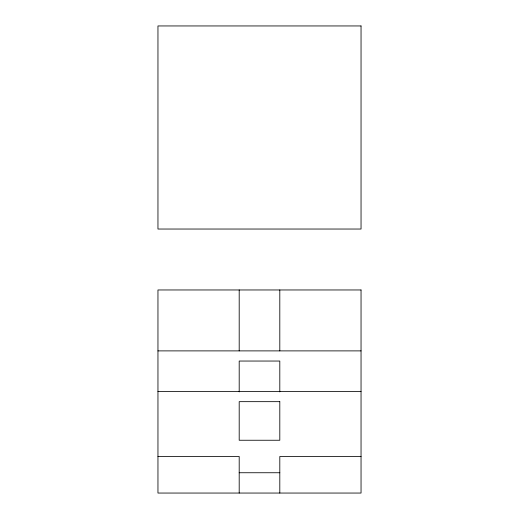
<?xml version="1.0" encoding="UTF-8"?>
<svg xmlns="http://www.w3.org/2000/svg" width="519" height="519" viewBox="0 0 519 519"><rect width="100%" height="100%" fill="white"/><g stroke="black" fill="none" stroke-linecap="round" stroke-linejoin="round"><path stroke-width="0.78" d="M157.958 350.889L361.042 350.889M157.958 391.508L361.042 391.508M157.958 456.493L239.194 456.493L239.194 493.05M361.042 456.493L279.806 456.493L279.806 493.05M239.194 472.744L279.806 472.744M279.806 289.965L279.806 350.889M279.806 391.89L279.806 361.042L239.194 361.042L239.194 391.89M239.194 289.965L239.194 350.889M361.042 25.95L157.958 25.95L157.958 229.035L361.042 229.035L361.042 25.95M361.042 289.965L157.958 289.965L157.958 493.05L361.042 493.05L361.042 289.965M279.806 401.661L239.194 401.661L239.194 440.248L279.806 440.248L279.806 401.661"/></g></svg>
